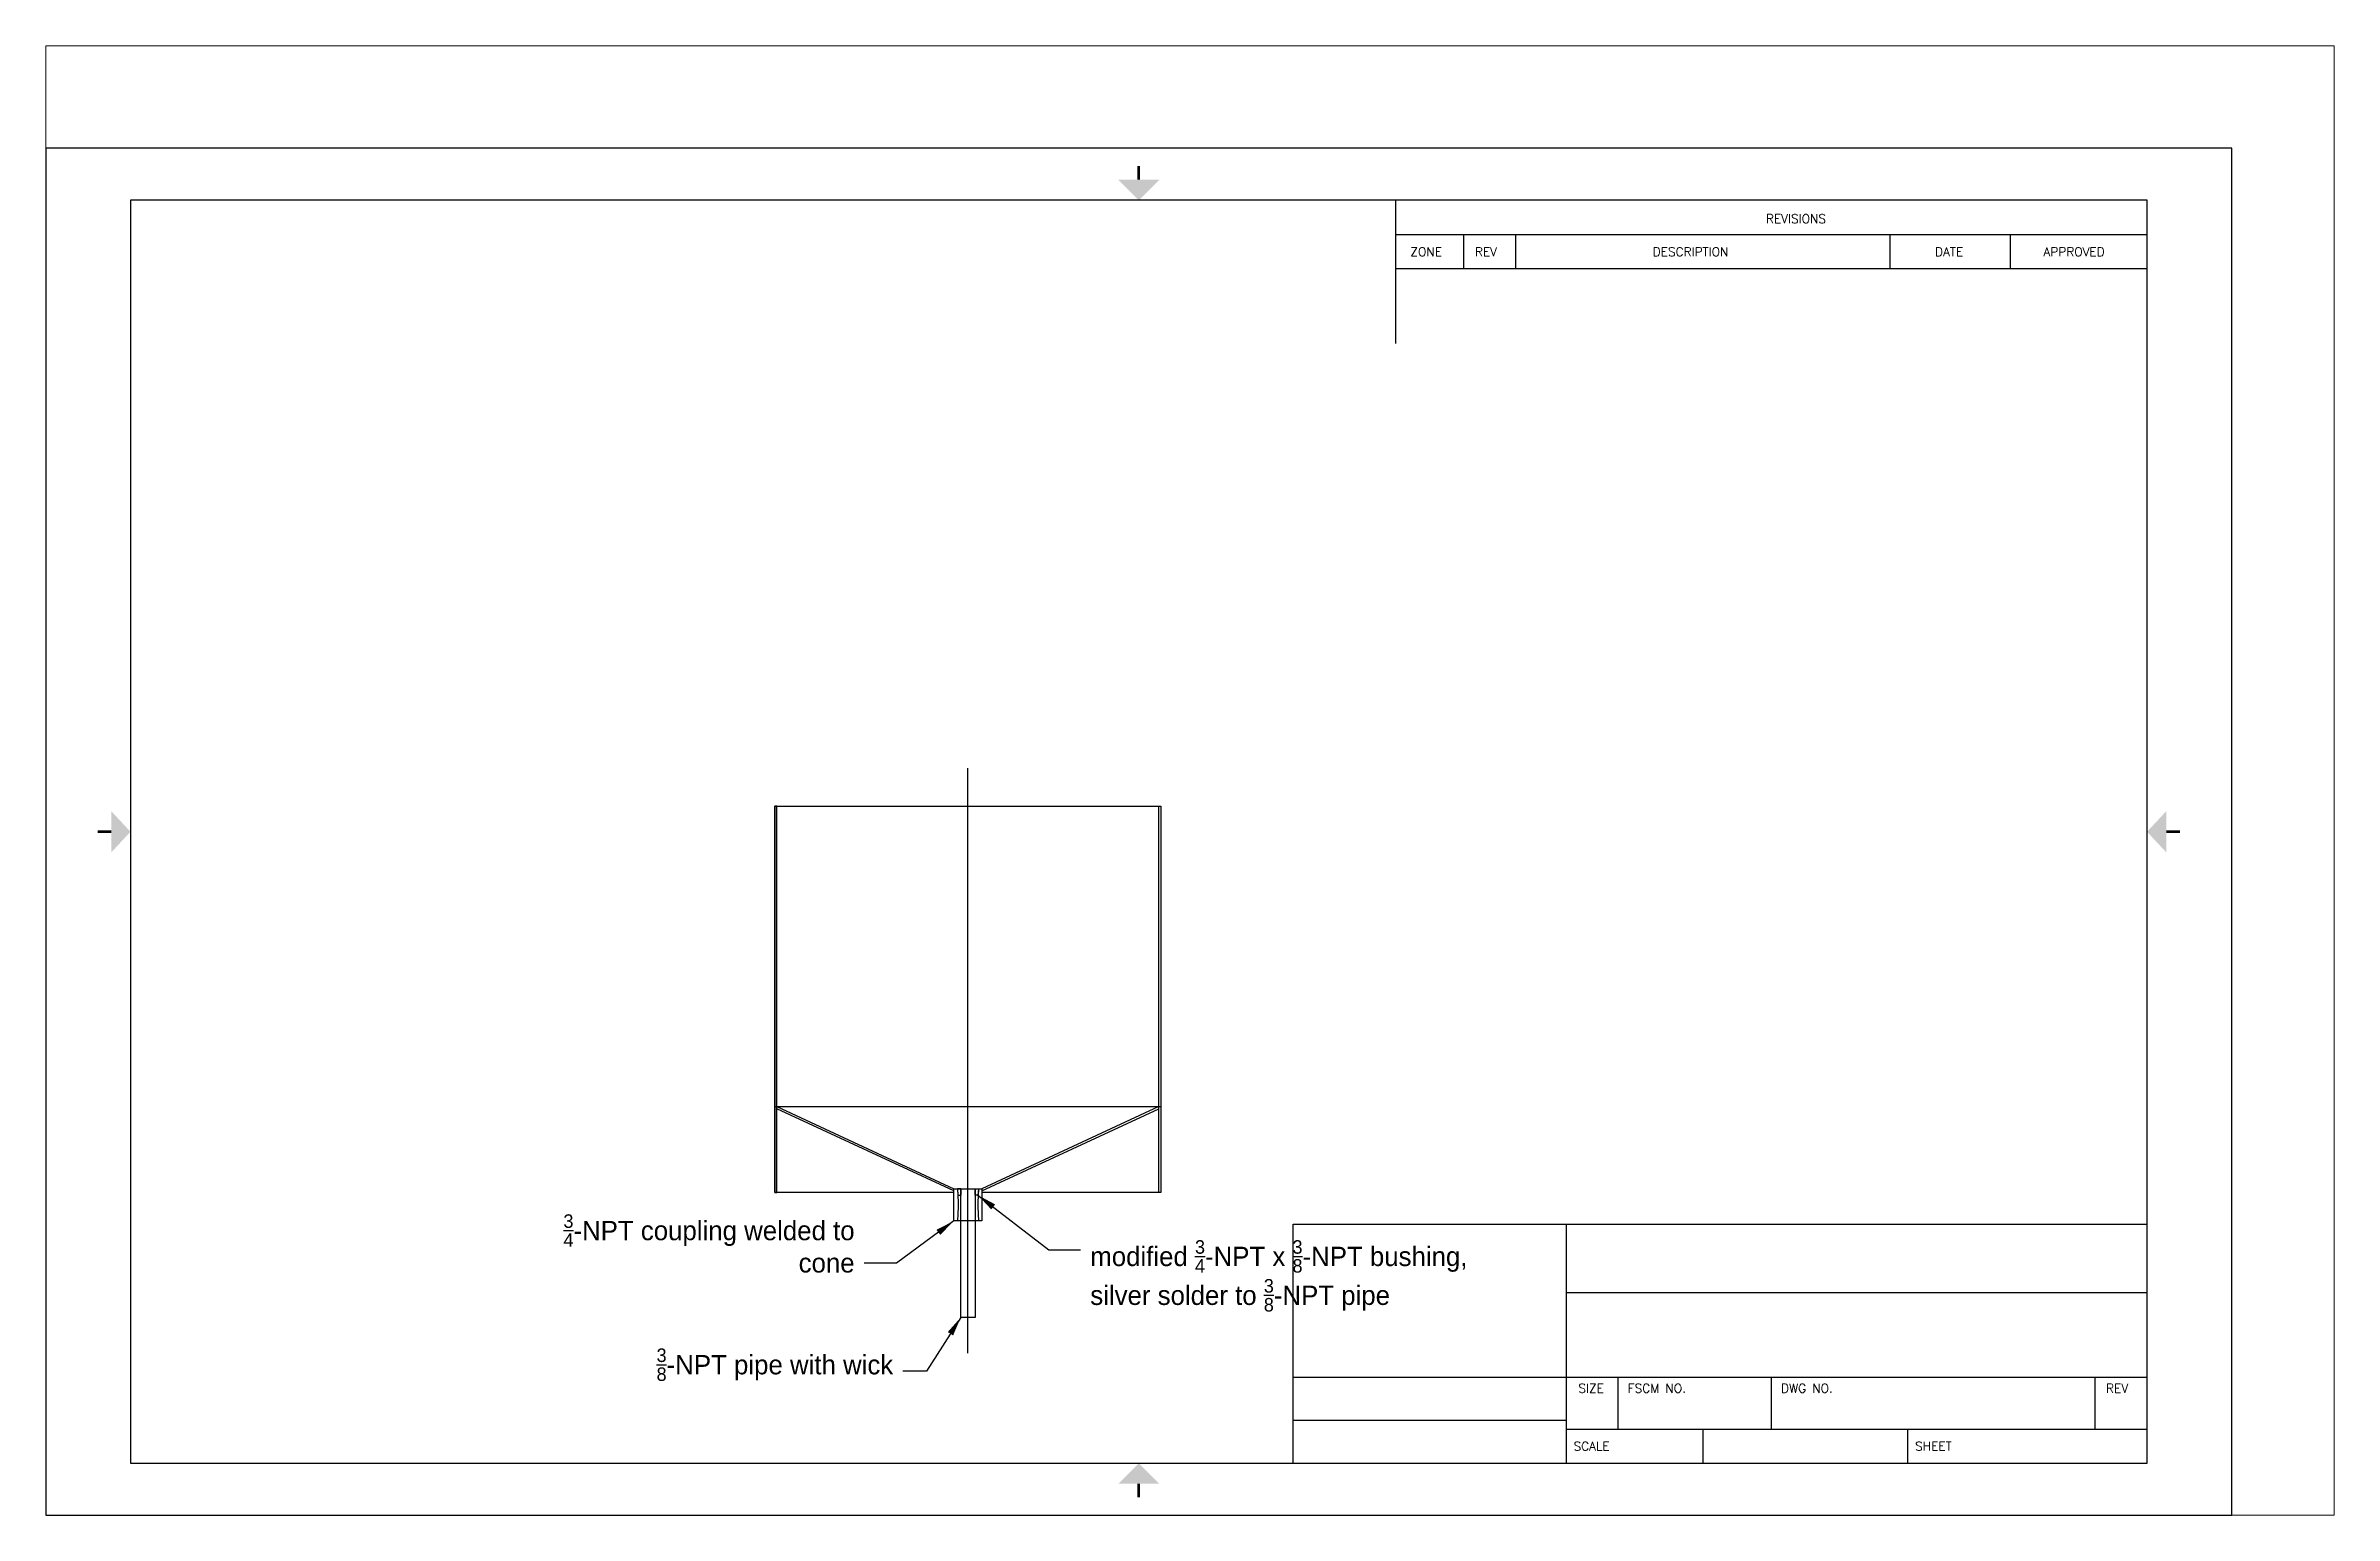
# Paper-space layout 'Layout1' of a CAD drawing. Header units: inches. Extents: x 0 to 16.8, y 0 to 10.8.
# The model-space entities are those that its viewports show. They can reach past a viewport. Long polylines and large blocks are cut down to what shows.
import ezdxf

# ---------------------------------------------------------------- set-up
doc = ezdxf.new("R2010")
doc.units = ezdxf.units.IN
doc.header["$MEASUREMENT"] = 0
doc.linetypes.add('CENTER2', pattern=[1.125, 0.75, -0.125, 0.125, -0.125])
doc.layers.add('Dems', color=7, linetype='Continuous')
doc.layers.add('Title Block', color=7, linetype='Continuous')
doc.styles.add('Roman', font='romans')
doc.dimstyles.get("Standard").update_dxf_attribs({"dimtxt": 0.18, "dimasz": 0.18, "dimexe": 0.18, "dimexo": 0.0625, "dimgap": 0.09, "dimtad": 0, "dimtih": 1, "dimtoh": 1, "dimdec": 4, "dimzin": 0, "dimdsep": 46, "dimtxsty": 'Standard', "dimcen": 0.09, "dimadec": 0, "dimazin": 0, "dimtfac": 1, "dimtdec": 4, "dimtofl": 0, "dimtmove": 0, "dimatfit": 3, "dimfxl": 0, "dimtolj": 1, "dimtzin": 0, "dimarcsym": 0})

# ---------------------------------------------------------------- blocks, each defined once
blk = doc.blocks.new('ANSI B title block.dwg')
at = {"layer": 'Title Block'}
for p, q in [((16, 10), (0, 10)), ((0, 10), (0, 0)), ((16, 0), (16, 10)), ((15.38, 9.62), (0.62, 9.62)), ((0.62, 9.62), (0.62, 0.38)), ((9.88, 9.62), (9.88, 8.5727)), ((15.38, 0.38), (15.38, 9.62)), ((9.88, 9.37), (15.38, 9.37)), ((10.38, 9.12), (10.38, 9.37)), ((10.76, 9.12), (10.76, 9.37)), ((13.5, 9.12), (13.5, 9.37)), ((14.38, 9.12), (14.38, 9.37)), ((9.88, 9.12), (15.38, 9.12)), ((9.13, 2.13), (15.38, 2.13)), ((9.13, 0.38), (9.13, 2.13)), ((11.13, 0.38), (11.13, 2.13)), ((11.13, 1.63), (15.38, 1.63)), ((9.13, 1.01), (15.38, 1.01)), ((11.51, 0.63), (11.51, 1.01)), ((12.63, 0.63), (12.63, 1.01)), ((15, 0.63), (15, 1.01)), ((9.13, 0.695), (11.13, 0.695)), ((11.13, 0.63), (15.38, 0.63)), ((12.13, 0.38), (12.13, 0.63)), ((13.63, 0.38), (13.63, 0.63)), ((0.62, 0.38), (15.38, 0.38)), ((0, 0), (16, 0))]:
    blk.add_line(p, q, dxfattribs=at)
at = {"layer": 'Title Block', "const_width": 0.02}
for points in [[(8, 9.87), (8, 9.77)], [(0.38, 5), (0.48, 5)], [(15.62, 5), (15.52, 5)], [(8, 0.13), (8, 0.23)]]:
    blk.add_lwpolyline(points, dxfattribs=at)
at = {"layer": 'Title Block'}
for points in [[(7.85, 9.77), (8.15, 9.77), (8, 9.62)], [(0.48, 4.85), (0.48, 5.15), (0.62, 5)], [(15.52, 4.85), (15.52, 5.15), (15.38, 5)], [(7.85, 0.23), (8.15, 0.23), (8, 0.38)]]:
    blk.add_solid(points, dxfattribs=at)
at = {"color": 0, "style": 'Roman', "flags": 8}
for tag, p in [('FNAME', (-0.05, 6)), ('REVDATE', (-0.05, 3)), ('USER', (-0.05, 0))]:
    blk.add_attdef(tag, p, '', height=0.15, rotation=90, dxfattribs=at)
at = {"layer": 'Title Block', "style": 'Roman'}
for s, p in [('REVISIONS', (12.5902, 9.4525)), ('ZONE', (9.9887, 9.2103)), ('REV', (10.4601, 9.2103)), ('DESCRIPTION', (11.762, 9.2103)), ('DATE', (13.8277, 9.2103)), ('APPROVED', (14.6214, 9.2103)), ('SIZE', (11.2179, 0.8959)), ('FSCM NO.', (11.5789, 0.8959)), ('DWG NO.', (12.701, 0.8959)), ('REV', (15.0805, 0.8959)), ('SCALE', (11.1823, 0.4725)), ('SHEET', (13.6828, 0.4725))]:
    blk.add_text(s, height=0.065, dxfattribs=at).set_placement(p)

msp = doc.modelspace()

# ---------------------------------------------------------------- linework, layer by layer
at = {"linetype": 'CENTER2'}
msp.add_line((33.93, 2.69), (33.93, 29.96), dxfattribs=at)
for p, q in [((24.93, 28.18), (42.93, 28.18)), ((24.93, 10.18), (24.93, 28.18)), ((24.93, 28.18), (42.93, 28.18)), ((42.93, 28.18), (42.93, 10.18)), ((24.93, 14.18), (42.93, 14.18)), ((25.03, 14.18), (33.28, 10.35)), ((33.28, 10.25), (25.03, 14.07)), ((42.83, 14.18), (34.58, 10.35)), ((34.58, 10.25), (42.83, 14.07)), ((33.28, 10.18), (24.93, 10.18)), ((33.45, 10.35), (33.48, 9.7)), ((33.48, 9.7), (33.48, 9.5)), ((34.42, 10.35), (34.39, 9.7)), ((34.39, 9.7), (34.39, 9.5)), ((42.93, 10.18), (34.58, 10.18)), ((33.48, 9.5), (33.45, 8.85)), ((34.39, 9.5), (34.42, 8.85))]:
    msp.add_line(p, q)
at = {"color": 1}
for p, q in [((33.45, 10.35), (33.46, 10.05)), ((33.6, 10.35), (33.45, 10.35)), ((33.45, 10.35), (33.6, 10.35)), ((33.46, 10.05), (33.6, 10.05)), ((33.6, 10.05), (33.6, 10.35)), ((33.6, 10.35), (33.6, 10.05)), ((34.27, 10.05), (34.27, 10.35)), ((34.27, 10.35), (34.42, 10.35)), ((34.4, 10.05), (34.27, 10.05)), ((34.42, 10.35), (34.4, 10.05))]:
    msp.add_line(p, q, dxfattribs=at)
for points in [[(24.93, 10.18), (25.03, 10.18), (25.03, 28.18), (24.93, 28.18)], [(42.93, 10.18), (42.83, 10.18), (42.83, 28.18), (42.93, 28.18)], [(33.28, 10.35), (34.58, 10.35), (34.58, 8.85), (33.28, 8.85)], [(33.6, 10.35), (34.27, 10.35), (34.27, 4.35), (33.6, 4.35)]]:
    msp.add_lwpolyline(points, close=True)

# ---------------------------------------------------------------- texts
at = {"layer": 'Dems', "char_height": 0.9}
for s, insert, width, attachment_point in [('\\A1;{\\H0.7x;\\S3/4;}-NPT coupling welded to cone', (28.65, 6.43), 14.1497, 9), ('\\A1;modified {\\H0.7x;\\S3/4;}-NPT x {\\H0.7x;\\S3/8;}-NPT bushing, silver solder to {\\H0.7x;\\S3/8;}-NPT pipe', (39.64, 7.95), 20.6033, 1), ('\\A1;{\\H0.7x;\\S3/8;}-NPT pipe with wick', (30.45, 1.39), 19.0947, 9)]:
    msp.add_mtext(s, dxfattribs=dict(at, insert=insert, width=width, attachment_point=attachment_point))

# ---------------------------------------------------------------- leaders
at = {"layer": 'Dems', "annotation_type": 0, "has_hookline": 1}
for points, hookline_direction, text_width in [([(34.4, 10.05), (37.71, 7.5), (39.19, 7.5)], 0, 19.65), ([(33.28, 8.85), (30.61, 6.88), (29.1, 6.88)], 1, 11.85), ([(33.6, 4.35), (32.01, 1.84), (30.9, 1.84)], 1, 15.63)]:
    msp.add_leader(points, dimstyle='Standard', override={"dimscale": 5, "dimgap": 0.09, "dimtad": 0}, dxfattribs=dict(at, hookline_direction=hookline_direction, text_width=text_width))

psp = doc.layouts.get("Layout1")

# ---------------------------------------------------------------- block references
at = {"layer": 'Dems'}
psp.add_blockref('ANSI B title block.dwg', (0, 0), dxfattribs=at)

# ---------------------------------------------------------------- viewports
psp.add_viewport(center=(8.375, 5.375), size=(16.75, 10.75), view_center_point=(44.291, 29.378), view_height=68.49453, dxfattribs=at)

doc.saveas('drawing.dxf')
